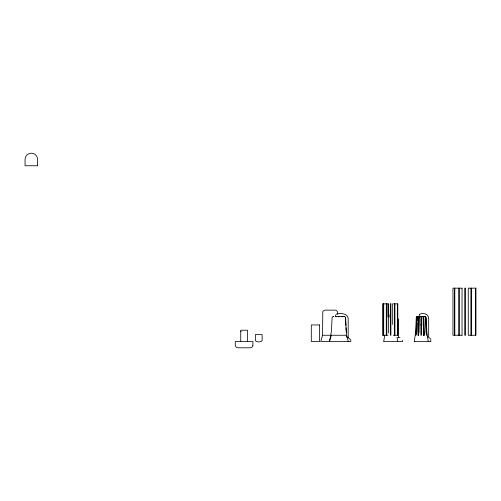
<?xml version="1.0" encoding="UTF-8"?>
<svg xmlns="http://www.w3.org/2000/svg" width="501" height="501" viewBox="0 0 501 501"><rect width="100%" height="100%" fill="white"/><g stroke="black" fill="none" stroke-linecap="round" stroke-linejoin="round"><path stroke-width="0.75" d="M397.011 337.355L397.744 341.525M418.435 335.25L419.093 316.576L419.068 332.933M419.256 314.847L419.256 316.413L425.261 316.413L426.182 317.189L426.833 331.831L428.236 341.525L414.233 341.525M417.377 316.557L416.531 331.831L415.936 335.25L416.738 317.672C417.972 314.446 416.513 319.463 416.976 320.678M329.526 341.262L331.374 331.831L332.113 317.672L332.958 316.507M384.768 335.169L383.753 341.262M414.296 341.262L415.68 331.831L416.237 317.672L416.638 316.701M337.643 314.208C337.981 312.455 337.223 310.15 335.131 310.138L325.093 310.138L323.314 310.87L322.769 311.685L322.581 335.25L320.696 341.525L350.788 341.525L350.788 340.267M329.451 341.525L331.33 335.25M262.036 340.749C260.62 342.302 256.856 342.302 255.441 340.749M419.331 314.49C422.694 312.067 429.188 314.089 428.674 318.93L428.674 337.261L427.434 336.753M335.432 316.695L336.021 316.782M335.463 316.663L335.902 316.488M333.303 316.695L333.835 316.488L333.347 316.663M336.002 314.271C339.903 312.912 348.101 312.993 348.189 318.924L348.189 337.737L347.412 337.649M418.849 316.532L418.416 317.672L417.947 335.25L418.573 335.25L418.573 316.77L418.892 316.519M462.085 288.163L452.96 288.163L452.96 335.25L462.085 335.25M420.64 324.955L421.685 324.955M423.195 324.955L423.646 324.955M240.737 331.48L241.194 331.48M322.581 335.25L346.398 335.25L348.276 341.525M385.964 335.25L382.47 335.25L382.47 303.856L388.538 303.856L388.525 332.952M387.943 335.25L386.296 335.25L386.296 303.856M393.272 335.25L394.92 335.25L394.92 303.856M395.251 335.25L397.794 335.25L397.794 303.856L392.671 303.856L392.69 324.529M423.583 335.25L424.428 335.25L423.621 316.513M383.691 341.525L402.691 341.525L402.691 340.267M428.236 341.525L430.816 341.525L430.816 339.528M397.769 337.342L399.942 337.636M423.614 316.507L423.195 316.544L423.927 335.25M348.038 337.636L350.581 339.684M344.538 316.782L343.886 316.488L344.162 316.782M429.119 337.517L430.609 338.939M425.286 316.551L424.98 316.457L425.493 317.672L425.975 331.831L426.589 335.25L425.787 317.672L425.318 316.582L425.318 321.247M342.358 316.782L341.707 316.782M423.301 316.764L423.42 317.189M346.93 336.184L347.199 337.499M346.736 335.169L345.947 327.735M345.621 317.672L346.26 332.188M345.496 317.672L345.84 325.412M475.524 288.163L475.524 335.25M471.635 288.163L471.635 335.25M470.902 288.163L470.902 335.25M462.041 288.163L462.041 335.25M459.43 288.163L459.43 335.25M458.697 288.163L458.697 335.25M454.808 288.163L454.808 335.25M454.382 288.163L454.382 335.25M423.721 316.626L423.721 335.25M423.232 316.638L423.232 325.944M416.976 322.976L416.976 331.411M416.494 316.87L416.494 324.529M398.52 318.924L398.52 337.63M397.512 303.856L397.512 335.25M394.431 303.856L394.431 335.25M389.102 314.847L389.102 317.12M388.037 303.856L388.037 316.876M386.785 303.856L386.785 335.25M383.703 303.856L383.703 335.25M383.415 303.856L383.415 335.25M339.24 316.782L338.488 316.782M335.632 315.16L335.632 316.413L344.156 316.413A1.359 1.359 0 0 1 345.377 317.189M262.129 340.267L262.129 334.618L255.347 334.618L255.347 340.267M247.519 341.525L247.519 330.228L240.737 330.228L240.737 341.525M420.865 316.67L420.865 335.25L421.429 335.25L421.429 316.688L420.878 316.638M252.917 345.289L252.178 347.068L250.4 347.8L237.85 347.8C234.687 347.638 235.245 343.68 235.338 341.525L252.917 341.525L252.917 345.289M37.606 165.75L25.05 165.75L25.05 159.475A6.275 6.275 0 0 1 31.325 153.2A6.275 6.275 0 0 1 37.606 159.475L37.606 165.75M465.592 288.163L464.74 288.163L464.74 335.25L465.592 335.25L465.592 288.163M475.95 288.163L468.247 288.163L468.291 335.25L475.95 335.25L475.95 288.163M390.886 303.856L390.323 303.856L390.323 335.25L390.886 335.25L390.886 303.856M319.569 324.955L311.296 324.955L311.29 341.525L319.569 341.525L319.575 324.955"/></g></svg>
